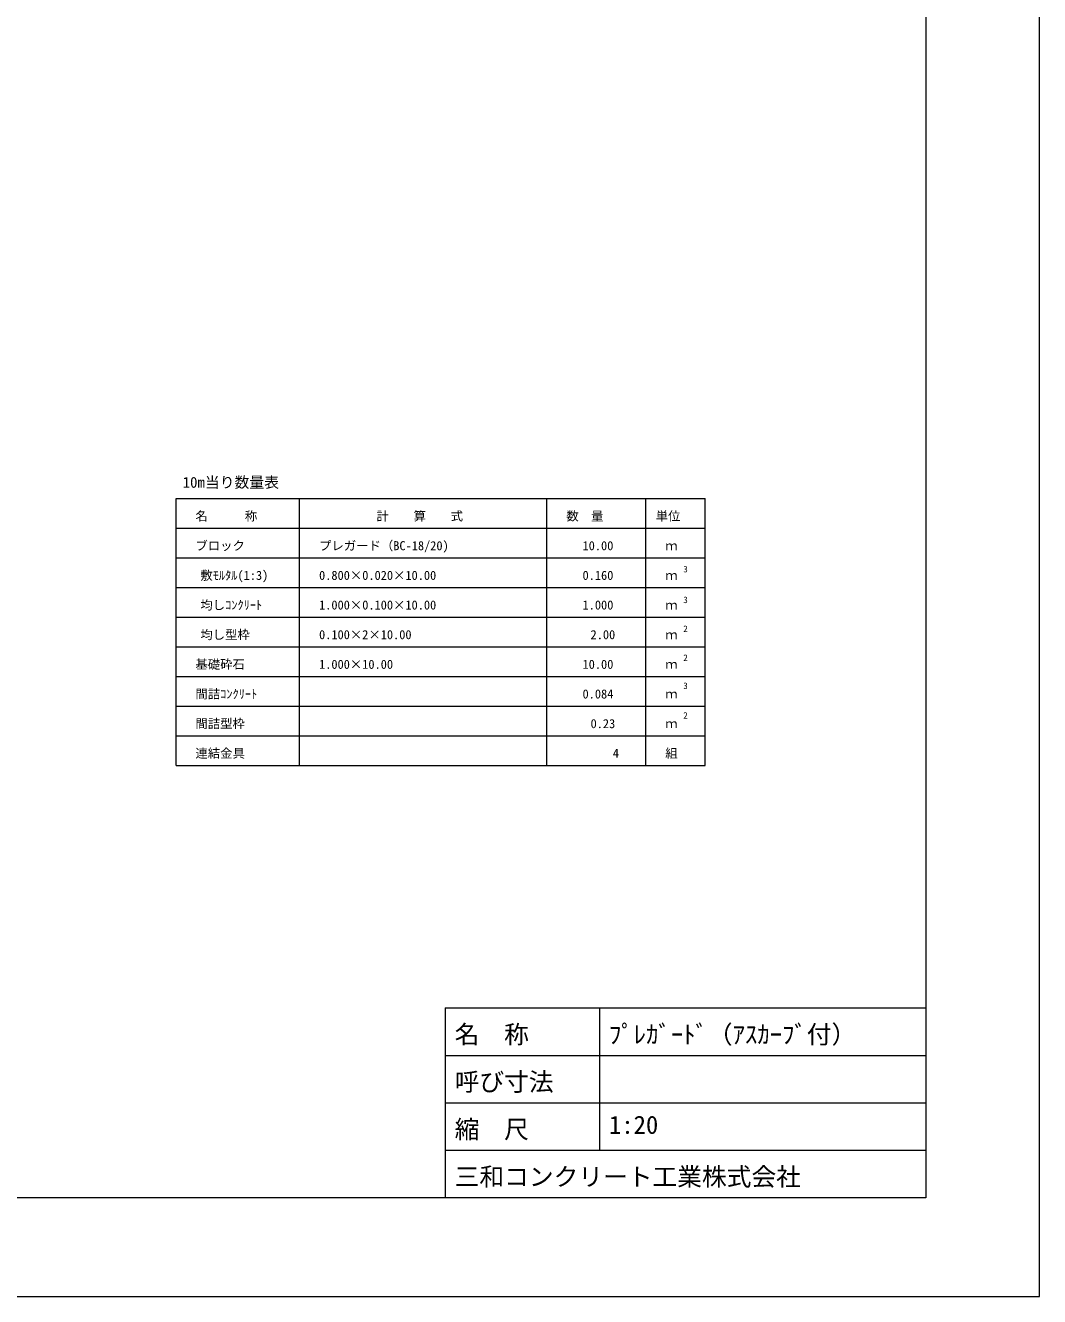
# Model space of a CAD drawing. Units: millimetres on the paper. Extents: x 0 to 841, y 0 to 594.
# Drawn here: x 635.9 to 841, y 0 to 257.2 of the extents above; entities that cross this region are included whole.
import ezdxf
from ezdxf.enums import TextEntityAlignment as Align

# ---------------------------------------------------------------- set-up
doc = ezdxf.new("R2010")
doc.units = ezdxf.units.MM
for name, color, linetype, lineweight in [('D-MTR-FRAM（材料表図枠）', 2, 'Continuous', 18), ('D-TTL(外枠）', 2, 'Continuous', 18), ('DEFPOINTS_2', 8, 'Continuous', 18)]:
    doc.layers.add(name, color=color, linetype=linetype, lineweight=lineweight)
for name, color, linetype in [('D-MTR-TXT(文字列）', 7, 'Continuous'), ('D-MTR（材料表タイトル）', 7, 'Continuous'), ('D-TTL-TXT（文字）', 7, 'Continuous')]:
    doc.layers.add(name, color=color, linetype=linetype)
doc.styles.add('ＭＳ ゴシック', font='')
doc.styles.get('ＭＳ ゴシック').set_extended_font_data('MS Gothic')

msp = doc.modelspace()

# ---------------------------------------------------------------- linework, layer by layer
at = {"layer": 'D-MTR-FRAM（材料表図枠）'}
for p, q in [((666.387, 161.466), (773.387, 161.466)), ((666.387, 107.466), (666.387, 161.466)), ((691.387, 107.466), (691.387, 161.466)), ((741.387, 107.466), (741.387, 161.466)), ((761.387, 107.466), (761.387, 161.466)), ((773.387, 107.466), (773.387, 161.466)), ((666.387, 155.466), (773.387, 155.466)), ((666.387, 149.466), (773.387, 149.466)), ((666.387, 143.466), (773.387, 143.466)), ((666.387, 137.466), (773.387, 137.466)), ((666.387, 131.466), (773.387, 131.466)), ((666.387, 125.466), (773.387, 125.466)), ((666.387, 119.466), (773.387, 119.466)), ((666.387, 113.466), (773.387, 113.466)), ((666.387, 107.466), (773.387, 107.466))]:
    msp.add_line(p, q, dxfattribs=at)
at = {"layer": 'D-TTL(外枠）'}
for p, q in [((818, 574), (818, 20)), ((720.8, 58.4), (818, 58.4)), ((720.8, 58.4), (720.8, 20)), ((752, 58.4), (752, 29.6)), ((720.8, 48.8), (818, 48.8)), ((720.8, 39.2), (818, 39.2)), ((720.8, 29.6), (818, 29.6)), ((818, 20), (23, 20))]:
    msp.add_line(p, q, dxfattribs=at)
at = {"layer": 'DEFPOINTS_2'}
for p, q in [((841, 0), (841, 594)), ((0, 0), (841, 0))]:
    msp.add_line(p, q, dxfattribs=at)

# ---------------------------------------------------------------- texts
at = {"layer": 'D-MTR-TXT(文字列）', "style": 'ＭＳ ゴシック'}
for s, height, p in [('名\u3000\u3000\u3000称', 1.833, (670.31, 156.466)), ('計\u3000\u3000算\u3000\u3000式', 1.833, (706.915, 156.466)), ('数\u3000量', 1.833, (745.31, 156.466)), ('単位', 1.833, (763.383, 156.466)), ('ブロック', 1.833, (670.31, 150.466)), ('プレガード（BC-18/20)', 1.833, (695.31, 150.466)), ('10.00', 1.833, (748.585, 150.466)), ('ｍ', 1.833, (765.31, 150.466)), ('敷ﾓﾙﾀﾙ(1:3)', 1.833, (671.31, 144.466)), ('0.800×0.020×10.00', 1.833, (695.31, 144.466)), ('0.160', 1.833, (748.585, 144.466)), ('3', 1.32, (768.968, 146.128)), ('ｍ', 1.833, (765.31, 144.466)), ('3', 1.32, (768.968, 139.917)), ('均しｺﾝｸﾘｰﾄ', 1.833, (671.31, 138.466)), ('1.000×0.100×10.00', 1.833, (695.31, 138.466)), ('1.000', 1.833, (748.585, 138.466)), ('ｍ', 1.833, (765.31, 138.466)), ('均し型枠', 1.833, (671.31, 132.466)), ('0.100×2×10.00', 1.833, (695.31, 132.466)), ('2.00', 1.833, (750.21, 132.466)), ('ｍ', 1.833, (765.31, 132.466)), ('2', 1.32, (768.968, 134.072)), ('基礎砕石', 1.833, (670.31, 126.466)), ('1.000×10.00', 1.833, (695.31, 126.466)), ('10.00', 1.833, (748.585, 126.466)), ('2', 1.32, (768.968, 128.21)), ('ｍ', 1.833, (765.31, 126.466)), ('3', 1.32, (768.968, 122.535)), ('間詰ｺﾝｸﾘｰﾄ', 1.833, (670.31, 120.466)), ('0.084', 1.833, (748.585, 120.466)), ('ｍ', 1.833, (765.31, 120.466)), ('間詰型枠', 1.833, (670.31, 114.466)), ('0.23', 1.833, (750.21, 114.466)), ('ｍ', 1.833, (765.31, 114.466)), ('2', 1.32, (768.968, 116.535)), ('連結金具', 1.833, (670.31, 108.466)), (' 4', 1.833, (753.458, 108.466)), ('組', 1.833, (765.31, 108.466))]:
    msp.add_text(s, height=height, dxfattribs=at).set_placement(p, align=Align.BOTTOM_LEFT)
at = {"layer": 'D-MTR（材料表タイトル）', "style": 'ＭＳ ゴシック'}
msp.add_text('10m当り数量表', height=2.199, dxfattribs=at).set_placement((667.729, 162.992), align=Align.BOTTOM_LEFT)
at = {"layer": 'D-TTL-TXT（文字）', "style": 'ＭＳ ゴシック'}
for s, p in [('名\u3000称', (722.731, 50.114)), ('ﾌﾟﾚｶﾞｰﾄﾞ（ｱｽｶｰﾌﾞ付）', (753.931, 50.114)), ('呼び寸法', (722.731, 40.514)), ('縮\u3000尺', (722.731, 30.914)), ('1:20', (753.931, 31.827)), ('三和コンクリート工業株式会社', (722.731, 21.314))]:
    msp.add_text(s, height=3.666, dxfattribs=at).set_placement(p, align=Align.BOTTOM_LEFT)

doc.saveas('drawing.dxf')
